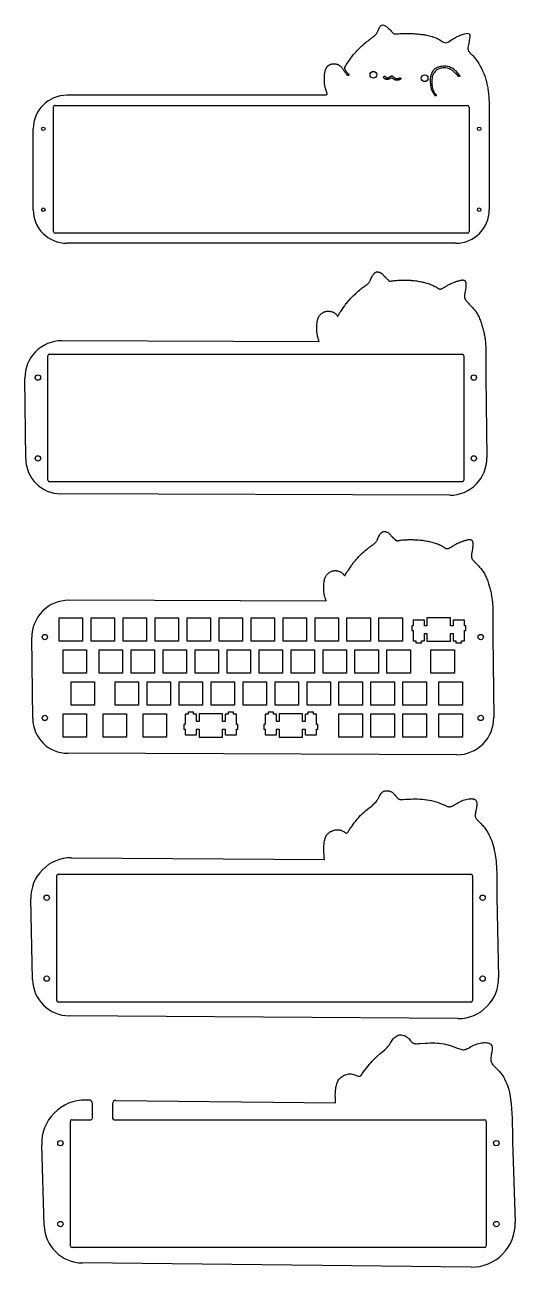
# Model space of a CAD drawing. Header units: millimetres. Extents: x 20 to 312, y -676 to 684.
# Drawn here: x 20 to 312, y -57 to 684 of the extents above; entities that cross this region are included whole.
import ezdxf

# ---------------------------------------------------------------- set-up
doc = ezdxf.new("R2010")
doc.units = ezdxf.units.MM
doc.header["$LTSCALE"] = 50
doc.header["$MEASUREMENT"] = 0

# ---------------------------------------------------------------- blocks, each defined once
blk = doc.blocks.new('BLOCK_2')
at = {"color": 7}
blk.add_lwpolyline([(155.45, 184.27), (169.45, 184.27), (169.45, 170.27), (155.45, 170.27), (155.45, 184.27)], dxfattribs=at)
blk = doc.blocks.new('BLOCK_3')
at = {"color": 7}
blk.add_lwpolyline([(136.4, 184.27), (150.4, 184.27), (150.4, 170.27), (136.4, 170.27), (136.4, 184.27)], dxfattribs=at)
blk = doc.blocks.new('BLOCK_4')
at = {"color": 7}
blk.add_lwpolyline([(117.35, 184.27), (131.35, 184.27), (131.35, 170.27), (117.35, 170.27), (117.35, 184.27)], dxfattribs=at)
blk = doc.blocks.new('BLOCK_5')
at = {"color": 7}
blk.add_lwpolyline([(98.3, 184.27), (112.3, 184.27), (112.3, 170.27), (98.3, 170.27), (98.3, 184.27)], dxfattribs=at)
blk = doc.blocks.new('BLOCK_6')
at = {"color": 7}
blk.add_lwpolyline([(79.25, 184.27), (93.25, 184.27), (93.25, 170.27), (79.25, 170.27), (79.25, 184.27)], dxfattribs=at)
blk = doc.blocks.new('BLOCK_7')
at = {"color": 7}
blk.add_lwpolyline([(60.2, 184.27), (74.2, 184.27), (74.2, 170.27), (60.2, 170.27), (60.2, 184.27)], dxfattribs=at)
blk = doc.blocks.new('BLOCK_8')
at = {"color": 7}
blk.add_lwpolyline([(41.15, 184.27), (55.15, 184.27), (55.15, 170.27), (41.15, 170.27), (41.15, 184.27)], dxfattribs=at)
blk = doc.blocks.new('BLOCK_9')
at = {"color": 7}
blk.add_lwpolyline([(22.1, 184.27), (36.1, 184.27), (36.1, 170.27), (22.1, 170.27), (22.1, 184.27)], dxfattribs=at)
blk = doc.blocks.new('BLOCK_10')
at = {"color": 7}
blk.add_lwpolyline([(3.05, 184.27), (17.05, 184.27), (17.05, 170.27), (3.05, 170.27), (3.05, 184.27)], dxfattribs=at)
blk = doc.blocks.new('BLOCK_11')
at = {"color": 7}
blk.add_lwpolyline([(-16, 184.27), (-2, 184.27), (-2, 170.27), (-16, 170.27), (-16, 184.27)], dxfattribs=at)
blk = doc.blocks.new('BLOCK_12')
at = {"color": 7}
blk.add_lwpolyline([(203.08, 184.27), (203.08, 179.57), (201.55, 179.57), (201.55, 182.8), (194.8, 182.8), (194.8, 179.57), (193.98, 179.57), (193.98, 176.77), (194.8, 176.77), (194.8, 170.5), (196.53, 170.5), (196.53, 169.3), (199.83, 169.3), (199.83, 170.5), (201.55, 170.5), (201.55, 174.97), (203.08, 174.97), (203.08, 170.27), (217.08, 170.27), (217.08, 174.97), (218.6, 174.97), (218.6, 170.5), (220.33, 170.5), (220.33, 169.3), (223.63, 169.3), (223.63, 170.5), (225.35, 170.5), (225.35, 176.77), (226.18, 176.77), (226.18, 179.57), (225.35, 179.57), (225.35, 182.8), (218.6, 182.8), (218.6, 179.57), (217.08, 179.57), (217.08, 184.27), (203.08, 184.27)], dxfattribs=at)
blk = doc.blocks.new('BLOCK_13')
at = {"color": 7}
blk.add_lwpolyline([(205.46, 165.22), (219.46, 165.22), (219.46, 151.22), (205.46, 151.22), (205.46, 165.22)], dxfattribs=at)
blk = doc.blocks.new('BLOCK_14')
at = {"color": 7}
blk.add_lwpolyline([(179.27, 165.22), (193.27, 165.22), (193.27, 151.22), (179.27, 151.22), (179.27, 165.22)], dxfattribs=at)
blk = doc.blocks.new('BLOCK_15')
at = {"color": 7}
blk.add_lwpolyline([(160.22, 165.22), (174.22, 165.22), (174.22, 151.22), (160.22, 151.22), (160.22, 165.22)], dxfattribs=at)
blk = doc.blocks.new('BLOCK_16')
at = {"color": 7}
blk.add_lwpolyline([(141.17, 165.22), (155.17, 165.22), (155.17, 151.22), (141.17, 151.22), (141.17, 165.22)], dxfattribs=at)
blk = doc.blocks.new('BLOCK_17')
at = {"color": 7}
blk.add_lwpolyline([(122.12, 165.22), (136.12, 165.22), (136.12, 151.22), (122.12, 151.22), (122.12, 165.22)], dxfattribs=at)
blk = doc.blocks.new('BLOCK_18')
at = {"color": 7}
blk.add_lwpolyline([(103.07, 165.22), (117.07, 165.22), (117.07, 151.22), (103.07, 151.22), (103.07, 165.22)], dxfattribs=at)
blk = doc.blocks.new('BLOCK_19')
at = {"color": 7}
blk.add_lwpolyline([(84.02, 165.22), (98.02, 165.22), (98.02, 151.22), (84.02, 151.22), (84.02, 165.22)], dxfattribs=at)
blk = doc.blocks.new('BLOCK_20')
at = {"color": 7}
blk.add_lwpolyline([(64.97, 165.22), (78.97, 165.22), (78.97, 151.22), (64.97, 151.22), (64.97, 165.22)], dxfattribs=at)
blk = doc.blocks.new('BLOCK_21')
at = {"color": 7}
blk.add_lwpolyline([(45.92, 165.22), (59.92, 165.22), (59.92, 151.22), (45.92, 151.22), (45.92, 165.22)], dxfattribs=at)
blk = doc.blocks.new('BLOCK_22')
at = {"color": 7}
blk.add_lwpolyline([(26.87, 165.22), (40.87, 165.22), (40.87, 151.22), (26.87, 151.22), (26.87, 165.22)], dxfattribs=at)
blk = doc.blocks.new('BLOCK_23')
at = {"color": 7}
blk.add_lwpolyline([(7.82, 165.22), (21.82, 165.22), (21.82, 151.22), (7.82, 151.22), (7.82, 165.22)], dxfattribs=at)
blk = doc.blocks.new('BLOCK_24')
at = {"color": 7}
blk.add_lwpolyline([(-13.61, 165.22), (0.38, 165.22), (0.38, 151.22), (-13.61, 151.22), (-13.61, 165.22)], dxfattribs=at)
blk = doc.blocks.new('BLOCK_25')
at = {"color": 7}
blk.add_lwpolyline([(210.22, 146.17), (224.22, 146.17), (224.22, 132.17), (210.22, 132.17), (210.22, 146.17)], dxfattribs=at)
blk = doc.blocks.new('BLOCK_26')
at = {"color": 7}
blk.add_lwpolyline([(188.79, 146.17), (202.79, 146.17), (202.79, 132.17), (188.79, 132.17), (188.79, 146.17)], dxfattribs=at)
blk = doc.blocks.new('BLOCK_27')
at = {"color": 7}
blk.add_lwpolyline([(169.74, 146.17), (183.74, 146.17), (183.74, 132.17), (169.74, 132.17), (169.74, 146.17)], dxfattribs=at)
blk = doc.blocks.new('BLOCK_28')
at = {"color": 7}
blk.add_lwpolyline([(150.69, 146.17), (164.69, 146.17), (164.69, 132.17), (150.69, 132.17), (150.69, 146.17)], dxfattribs=at)
blk = doc.blocks.new('BLOCK_29')
at = {"color": 7}
blk.add_lwpolyline([(131.64, 146.17), (145.64, 146.17), (145.64, 132.17), (131.64, 132.17), (131.64, 146.17)], dxfattribs=at)
blk = doc.blocks.new('BLOCK_30')
at = {"color": 7}
blk.add_lwpolyline([(112.59, 146.17), (126.59, 146.17), (126.59, 132.17), (112.59, 132.17), (112.59, 146.17)], dxfattribs=at)
blk = doc.blocks.new('BLOCK_31')
at = {"color": 7}
blk.add_lwpolyline([(93.54, 146.17), (107.54, 146.17), (107.54, 132.17), (93.54, 132.17), (93.54, 146.17)], dxfattribs=at)
blk = doc.blocks.new('BLOCK_32')
at = {"color": 7}
blk.add_lwpolyline([(74.49, 146.17), (88.49, 146.17), (88.49, 132.17), (74.49, 132.17), (74.49, 146.17)], dxfattribs=at)
blk = doc.blocks.new('BLOCK_33')
at = {"color": 7}
blk.add_lwpolyline([(55.44, 146.17), (69.44, 146.17), (69.44, 132.17), (55.44, 132.17), (55.44, 146.17)], dxfattribs=at)
blk = doc.blocks.new('BLOCK_34')
at = {"color": 7}
blk.add_lwpolyline([(36.39, 146.17), (50.39, 146.17), (50.39, 132.17), (36.39, 132.17), (36.39, 146.17)], dxfattribs=at)
blk = doc.blocks.new('BLOCK_35')
at = {"color": 7}
blk.add_lwpolyline([(17.34, 146.17), (31.34, 146.17), (31.34, 132.17), (17.34, 132.17), (17.34, 146.17)], dxfattribs=at)
blk = doc.blocks.new('BLOCK_36')
at = {"color": 7}
blk.add_lwpolyline([(-8.85, 146.17), (5.15, 146.17), (5.15, 132.17), (-8.85, 132.17), (-8.85, 146.17)], dxfattribs=at)
blk = doc.blocks.new('BLOCK_37')
at = {"color": 7}
blk.add_lwpolyline([(210.22, 127.12), (224.22, 127.12), (224.22, 113.12), (210.22, 113.12), (210.22, 127.12)], dxfattribs=at)
blk = doc.blocks.new('BLOCK_38')
at = {"color": 7}
blk.add_lwpolyline([(188.79, 127.12), (202.79, 127.12), (202.79, 113.12), (188.79, 113.12), (188.79, 127.12)], dxfattribs=at)
blk = doc.blocks.new('BLOCK_39')
at = {"color": 7}
blk.add_lwpolyline([(169.74, 127.12), (183.74, 127.12), (183.74, 113.12), (169.74, 113.12), (169.74, 127.12)], dxfattribs=at)
blk = doc.blocks.new('BLOCK_40')
at = {"color": 7}
blk.add_lwpolyline([(150.69, 127.12), (164.69, 127.12), (164.69, 113.12), (150.69, 113.12), (150.69, 127.12)], dxfattribs=at)
blk = doc.blocks.new('BLOCK_41')
at = {"color": 7}
blk.add_lwpolyline([(108.42, 128.09), (108.42, 126.89), (106.7, 126.89), (106.7, 120.62), (105.87, 120.62), (105.87, 117.82), (106.7, 117.82), (106.7, 114.59), (113.45, 114.59), (113.45, 117.82), (114.97, 117.82), (114.97, 113.12), (128.97, 113.12), (128.97, 117.82), (130.5, 117.82), (130.5, 114.59), (137.25, 114.59), (137.25, 117.82), (138.07, 117.82), (138.07, 120.62), (137.25, 120.62), (137.25, 126.89), (135.52, 126.89), (135.52, 128.09), (132.22, 128.09), (132.22, 126.89), (130.5, 126.89), (130.5, 122.42), (128.97, 122.42), (128.97, 127.12), (114.97, 127.12), (114.97, 122.42), (113.45, 122.42), (113.45, 126.89), (111.72, 126.89), (111.72, 128.09), (108.42, 128.09)], dxfattribs=at)
blk = doc.blocks.new('BLOCK_42')
at = {"color": 7}
blk.add_lwpolyline([(60.8, 128.09), (60.8, 126.89), (59.07, 126.89), (59.07, 120.62), (58.25, 120.62), (58.25, 117.82), (59.07, 117.82), (59.07, 114.59), (65.82, 114.59), (65.82, 117.82), (67.35, 117.82), (67.35, 113.12), (81.35, 113.12), (81.35, 117.82), (82.87, 117.82), (82.87, 114.59), (89.62, 114.59), (89.62, 117.82), (90.45, 117.82), (90.45, 120.62), (89.62, 120.62), (89.62, 126.89), (87.9, 126.89), (87.9, 128.09), (84.6, 128.09), (84.6, 126.89), (82.87, 126.89), (82.87, 122.42), (81.35, 122.42), (81.35, 127.12), (67.35, 127.12), (67.35, 122.42), (65.82, 122.42), (65.82, 126.89), (64.1, 126.89), (64.1, 128.09), (60.8, 128.09)], dxfattribs=at)
blk = doc.blocks.new('BLOCK_43')
at = {"color": 7}
blk.add_lwpolyline([(34.01, 127.12), (48.01, 127.12), (48.01, 113.12), (34.01, 113.12), (34.01, 127.12)], dxfattribs=at)
blk = doc.blocks.new('BLOCK_44')
at = {"color": 7}
blk.add_lwpolyline([(10.2, 127.12), (24.2, 127.12), (24.2, 113.12), (10.2, 113.12), (10.2, 127.12)], dxfattribs=at)
blk = doc.blocks.new('BLOCK_45')
at = {"color": 7}
blk.add_lwpolyline([(-13.61, 127.12), (0.38, 127.12), (0.38, 113.12), (-13.61, 113.12), (-13.61, 127.12)], dxfattribs=at)
blk = doc.blocks.new('BLOCK_47')
at = {"color": 7}
blk.add_lwpolyline([(174.5, 184.27), (188.5, 184.27), (188.5, 170.27), (174.5, 170.27), (174.5, 184.27)], dxfattribs=at)

msp = doc.modelspace()

# ---------------------------------------------------------------- linework, layer by layer
for p, q in [((196.93, 641.91), (44.49, 641.91)), ((296.14, 635.84), (296.14, 573.71)), ((24.49, 573.71), (24.49, 621.91)), ((276.14, 553.71), (44.49, 553.71)), ((194.76, 495.04), (41.61, 495.6)), ((294.16, 473.98), (294.69, 425.8)), ((20.06, 425.17), (19.53, 473.36)), ((272.61, 403.56), (40.98, 404.4)), ((198.9, 340.36), (45.74, 340.92)), ((24.19, 270.49), (23.67, 318.68)), ((298.3, 319.3), (298.83, 271.12)), ((276.75, 248.88), (45.12, 249.72)), ((47.23, 187.46), (198.09, 186.36)), ((24.09, 114.82), (23.07, 162.95)), ((300.65, 164.26), (301.67, 116.12)), ((277.5, 91.62), (45.92, 93.28)), ((57.76, 43.07), (55.82, 43.09)), ((59.74, 32.36), (59.74, 41.07)), ((71.74, 40.89), (71.74, 32.36)), ((73.76, 42.89), (204.62, 41.48)), ((72.74, 31.36), (293.34, 31.36)), ((31.04, -31.77), (29.55, 16.29)), ((310.05, 18.32), (311.53, -29.73)), ((285.27, -56.54), (53.78, -54.06))]:
    msp.add_line(p, q)
at = {"color": 7}
for p, q in [((36.49, 560.71), (36.49, 634.91)), ((37.49, 635.91), (283.14, 635.91)), ((284.14, 634.91), (284.14, 560.71)), ((283.14, 559.71), (37.49, 559.71)), ((33.29, 412.48), (33.29, 486.68)), ((34.29, 487.68), (279.94, 487.68)), ((280.94, 486.68), (280.94, 412.48)), ((279.94, 411.48), (34.29, 411.48)), ((38.54, 102.44), (38.54, 176.64)), ((39.54, 177.64), (285.19, 177.64)), ((286.19, 176.64), (286.19, 102.44)), ((285.19, 101.44), (39.54, 101.44)), ((46.69, -43.84), (46.69, 30.36)), ((47.69, 31.36), (58.74, 31.36)), ((294.34, 30.36), (294.34, -43.84)), ((293.34, -44.84), (47.69, -44.84))]:
    msp.add_line(p, q, dxfattribs=at)
for points in [[(210.05, 658.68), (210.49, 659.36), (210.93, 660.04), (211.37, 660.72), (211.81, 661.4), (212.27, 662.08), (212.72, 662.75), (213.19, 663.41), (213.67, 664.07), (214.26, 664.87), (214.65, 665.36), (215.16, 666), (215.68, 666.62), (216.21, 667.24), (216.76, 667.85), (217.31, 668.45), (217.87, 669.03), (218.44, 669.61), (219.02, 670.18), (219.61, 670.75), (220.2, 671.3), (220.83, 671.86), (221.41, 672.37), (222.02, 672.9), (222.64, 673.41), (223.27, 673.92), (223.91, 674.42), (224.55, 674.92), (225.2, 675.41), (225.86, 675.9), (226.58, 676.42), (227.2, 676.86), (227.85, 677.37), (228.53, 678.05), (228.9, 678.55), (229.33, 679.31), (229.7, 680.1), (230.1, 680.98), (230.51, 681.86), (230.97, 682.65), (231.47, 683.3), (232.03, 683.74), (232.75, 683.9), (233.41, 683.74), (234.49, 683.14), (234.88, 682.87), (235.53, 682.35), (236.13, 681.81), (236.7, 681.25), (237.24, 680.67), (237.78, 680.07), (238.33, 679.47), (238.64, 679.14), (239.36, 678.56), (240.47, 678.49), (241.27, 678.55), (242.1, 678.61), (242.92, 678.66), (243.73, 678.7), (244.53, 678.74), (245.33, 678.76), (246.12, 678.77), (246.92, 678.78), (247.37, 678.77), (248.53, 678.76), (249.34, 678.74), (250.15, 678.7), (250.97, 678.66), (251.78, 678.62), (252.59, 678.56), (253.47, 678.49), (254.21, 678.42), (255.02, 678.34), (255.83, 678.24), (256.98, 678.08), (257.44, 678.01), (258.24, 677.86), (259.04, 677.7), (259.84, 677.53), (260.63, 677.33), (261.41, 677.12), (262.04, 676.93), (262.93, 676.64), (263.67, 676.37), (264.41, 676.07), (265.15, 675.73), (265.89, 675.35), (266.61, 674.94), (267.4, 674.46), (268.16, 674), (268.93, 673.61), (269.69, 673.34), (270.44, 673.26), (270.88, 673.31), (271.9, 673.77), (272.49, 674.16), (273.3, 674.72), (274, 675.18), (274.68, 675.62), (275.37, 676.05), (276.05, 676.44), (276.67, 676.76), (277.43, 677.12), (278.14, 677.41), (278.88, 677.69), (279.66, 677.96), (280.85, 678.37), (281.38, 678.54), (282.29, 678.8), (283.14, 678.92), (283.97, 678.73), (284.26, 678.38), (284.47, 677.67), (284.5, 676.76), (284.38, 675.54), (284.26, 674.79), (284.07, 673.83), (283.87, 672.92), (283.68, 672.04), (283.53, 671.2), (283.44, 670.4), (283.44, 669.65), (283.55, 668.94), (283.79, 668.28), (284.1, 667.78), (284.74, 667.08), (285.36, 666.52), (285.97, 665.94), (286.55, 665.34), (287.1, 664.73), (287.63, 664.1), (288.13, 663.46), (288.62, 662.81), (289.08, 662.14), (289.52, 661.46), (289.95, 660.77), (290.36, 660.07), (290.75, 659.36), (291.13, 658.64), (291.6, 657.69), (291.84, 657.19), (292.18, 656.45), (292.51, 655.7), (292.82, 654.95), (293.12, 654.19), (293.41, 653.43), (293.68, 652.66), (293.93, 651.89), (294.17, 651.11), (294.39, 650.33), (294.56, 649.64), (294.77, 648.75), (294.94, 647.96), (295.09, 647.16), (295.23, 646.36), (295.35, 645.56), (295.46, 644.75), (295.56, 643.94), (295.65, 643.14), (295.73, 642.33), (295.82, 641.27), (295.86, 640.71), (295.92, 639.89), (295.97, 639.08), (296.02, 638.27), (296.06, 637.46), (296.1, 636.65), (296.14, 635.84)], [(210.05, 658.68), (209.96, 658.53), (209.92, 658.46), (209.89, 658.39), (209.86, 658.3), (209.86, 658.24), (209.86, 658.17), (209.88, 658.09), (209.9, 658.01), (209.93, 657.93), (210.03, 657.7), (210.15, 657.48), (210.29, 657.19), (210.44, 656.91), (210.59, 656.65), (210.74, 656.39), (210.9, 656.14), (211.08, 655.89), (211.27, 655.64), (211.47, 655.4), (211.59, 655.27), (211.7, 655.14), (211.83, 655.01), (211.96, 654.88), (212.13, 654.71), (212.23, 654.62), (212.37, 654.48), (212.43, 654.41), (212.49, 654.35), (212.54, 654.28), (212.57, 654.21), (212.59, 654.14), (212.59, 654.08), (212.58, 654.01), (212.55, 653.95), (212.5, 653.88), (212.44, 653.83), (212.37, 653.78), (212.29, 653.74), (212.21, 653.7), (212.11, 653.68), (212.04, 653.68), (211.97, 653.68), (211.89, 653.7), (211.82, 653.73), (211.75, 653.77), (211.68, 653.81), (211.62, 653.86), (211.55, 653.92), (211.43, 654.05), (211.3, 654.21), (211.1, 654.47), (210.89, 654.74), (210.7, 655.01), (210.51, 655.27), (210.34, 655.53), (210.17, 655.78), (209.69, 656.52), (209.49, 656.82), (209.14, 657.35), (208.95, 657.62), (208.76, 657.88), (208.56, 658.13), (208.35, 658.38), (208.13, 658.62), (207.9, 658.86), (207.67, 659.08), (207.42, 659.29), (207.16, 659.49), (206.89, 659.67), (206.75, 659.75), (206.6, 659.84), (206.3, 659.98), (205.99, 660.11), (205.67, 660.23), (205.34, 660.32), (205.01, 660.4), (204.67, 660.46), (204.32, 660.51), (203.98, 660.53), (203.63, 660.54), (203.28, 660.53), (202.94, 660.5), (202.59, 660.46), (202.26, 660.4), (201.92, 660.32), (201.6, 660.22), (201.29, 660.11), (200.98, 659.97), (200.84, 659.9), (200.69, 659.82), (200.55, 659.74), (200.42, 659.65), (200.28, 659.56), (200.15, 659.47), (200.04, 659.38), (199.91, 659.26), (199.79, 659.16), (199.68, 659.04), (199.57, 658.93), (199.47, 658.81), (199.27, 658.56), (199.09, 658.29), (198.92, 658.01), (198.77, 657.73), (198.63, 657.43), (198.5, 657.12), (198.39, 656.81), (198.29, 656.5), (198.2, 656.17), (198.12, 655.85), (198.04, 655.48), (197.98, 655.2), (197.93, 654.87), (197.88, 654.54), (197.84, 654.22), (197.81, 653.89), (197.79, 653.57), (197.77, 653.25), (197.74, 652.61), (197.73, 651.99), (197.72, 651.62), (197.72, 650.79), (197.74, 650.21), (197.77, 649.62), (197.79, 649.33), (197.82, 649.03), (197.85, 648.73), (197.89, 648.43), (197.93, 648.13), (197.99, 647.81), (198.05, 647.49), (198.12, 647.17), (198.2, 646.84), (198.29, 646.5), (198.39, 646.14), (198.5, 645.78), (198.62, 645.41), (198.73, 645.08), (199.03, 644.23), (199.16, 643.84), (199.22, 643.65), (199.27, 643.47), (199.31, 643.29), (199.35, 643.11), (199.37, 642.95), (199.38, 642.8), (199.38, 642.65), (199.37, 642.52), (199.34, 642.4), (199.31, 642.34), (199.29, 642.29), (199.26, 642.24), (199.22, 642.2), (199.18, 642.15), (199.14, 642.12), (199.08, 642.08), (199.03, 642.06), (198.97, 642.03), (198.9, 642.01), (198.76, 641.98), (198.6, 641.97), (198.43, 641.96), (198.26, 641.95), (197.9, 641.95), (197.76, 641.95), (197.56, 641.95), (197.24, 641.93), (196.93, 641.91)], [(278.49, 653.74), (278.02, 654.33), (277.54, 654.91), (277.06, 655.47), (276.56, 656.02), (276.05, 656.54), (275.51, 657.03), (274.96, 657.48), (274.37, 657.88), (273.98, 658.11), (273.09, 658.54), (272.4, 658.78), (271.7, 658.98), (270.97, 659.12), (270.23, 659.2), (269.48, 659.24), (268.72, 659.23), (267.97, 659.17), (267.12, 659.04), (266.49, 658.9), (265.77, 658.69), (265.09, 658.42), (264.44, 658.09), (263.72, 657.6), (263.29, 657.22), (262.81, 656.67), (262.38, 656.07), (262, 655.43), (261.69, 654.74), (261.43, 654.03), (261.23, 653.31), (261.1, 652.67), (261, 651.85), (260.96, 651.12), (260.96, 650.4), (260.99, 649.67), (261.04, 648.81), (261.09, 648.21), (261.17, 647.47), (261.27, 646.75), (261.43, 646.04), (261.6, 645.47), (261.92, 644.7), (262.26, 644.06), (262.65, 643.44), (263.06, 642.83), (263.5, 642.24), (263.96, 641.65)], [(277.7, 653.29), (277.17, 653.86), (276.62, 654.42), (276.07, 654.97), (275.51, 655.49), (274.94, 655.99), (274.35, 656.46), (273.74, 656.89), (273.1, 657.27), (272.44, 657.59), (271.85, 657.83), (271.03, 658.06), (270.28, 658.2), (269.52, 658.26), (268.75, 658.25), (267.98, 658.17), (267.23, 658.01), (266.63, 657.83), (265.78, 657.46), (265.11, 657.07), (264.49, 656.62), (263.92, 656.11), (263.42, 655.54), (262.98, 654.91), (262.65, 654.27), (262.38, 653.58), (262.18, 652.86), (262.04, 652.12), (261.96, 651.36), (261.92, 650.58), (261.92, 649.8), (261.96, 648.94), (262.01, 648.24), (262.09, 647.47), (262.21, 646.71), (262.37, 645.97), (262.58, 645.25), (262.84, 644.56), (263.17, 643.91), (263.58, 643.27), (264.03, 642.67), (264.5, 642.08)], [(278.49, 653.74), (278.52, 653.68), (278.55, 653.63), (278.57, 653.57), (278.58, 653.52), (278.59, 653.46), (278.59, 653.43), (278.56, 653.36), (278.53, 653.31), (278.49, 653.27), (278.44, 653.23), (278.38, 653.2), (278.32, 653.17), (278.26, 653.15), (278.2, 653.13), (278.12, 653.12), (278.07, 653.13), (278.02, 653.13), (277.96, 653.15), (277.91, 653.17), (277.86, 653.2), (277.8, 653.23), (277.75, 653.26), (277.7, 653.29)], [(194.76, 495.04), (194.38, 496.4), (194.2, 497.08), (194.03, 497.77), (193.89, 498.36), (193.73, 499.16), (193.61, 499.86), (193.52, 500.56), (193.49, 500.91), (193.47, 501.12), (193.43, 501.97), (193.43, 502.67), (193.44, 503.38), (193.47, 504.51), (193.51, 505.51), (193.56, 506.21), (193.6, 506.57), (193.64, 506.92), (193.71, 507.33), (193.77, 507.61), (193.85, 507.96), (193.95, 508.3), (194.06, 508.64), (194.18, 508.97), (194.32, 509.3), (194.48, 509.62), (194.69, 510.02), (194.83, 510.24), (195.03, 510.53), (195.24, 510.82), (195.47, 511.09), (195.71, 511.35), (195.97, 511.6), (196.24, 511.83), (196.52, 512.06), (196.79, 512.24), (197.12, 512.45), (197.44, 512.62), (197.76, 512.78), (198.1, 512.91), (198.44, 513.03), (198.78, 513.13), (199.13, 513.2), (199.49, 513.26), (199.84, 513.29), (200.08, 513.3), (200.54, 513.28), (200.89, 513.25), (201.24, 513.19), (201.59, 513.12), (201.94, 513.04), (202.15, 512.98), (202.63, 512.83), (202.97, 512.7), (203.3, 512.56), (203.61, 512.41), (203.81, 512.29), (203.9, 512.23), (204.17, 512.04), (204.43, 511.82), (204.68, 511.59), (204.92, 511.32), (205.17, 511.04), (205.35, 510.82), (205.56, 510.57), (205.62, 510.5), (205.69, 510.44), (205.75, 510.4), (205.83, 510.36), (205.87, 510.36), (205.93, 510.37), (205.99, 510.39), (206.04, 510.43), (206.1, 510.48), (206.15, 510.54), (206.2, 510.62), (206.25, 510.7), (206.35, 510.89), (206.54, 511.3), (206.62, 511.48), (206.73, 511.69), (206.82, 511.85), (206.92, 512.01), (207.01, 512.16), (207.11, 512.29), (207.38, 512.67), (207.49, 512.82), (207.69, 513.09), (208.08, 513.65), (208.47, 514.24), (208.87, 514.84), (209.28, 515.44), (209.69, 516.04), (210.02, 516.5), (210.54, 517.19), (210.97, 517.74), (211.22, 518.05), (212.32, 519.38), (212.91, 520.06), (213.72, 520.98), (214.2, 521.5), (214.53, 521.84), (215.2, 522.5), (216.38, 523.61), (217.25, 524.44), (217.77, 524.93), (218.09, 525.22), (218.83, 525.86), (219.39, 526.3), (220.03, 526.8), (220.51, 527.16), (221.08, 527.57), (221.65, 527.97), (222.25, 528.38), (222.83, 528.79), (223.11, 529), (223.39, 529.23), (223.65, 529.46), (223.8, 529.6), (224.14, 529.96), (224.37, 530.24), (224.59, 530.52), (224.79, 530.81), (224.98, 531.11), (225.16, 531.42), (225.34, 531.73), (225.49, 532.05), (225.79, 532.69), (226.07, 533.34), (226.35, 533.95), (226.53, 534.29), (226.7, 534.59), (226.89, 534.89), (227.1, 535.18), (227.26, 535.38), (227.46, 535.6), (227.59, 535.74), (227.73, 535.87), (227.88, 535.99), (228.03, 536.1), (228.18, 536.21), (228.34, 536.31), (228.5, 536.4), (228.66, 536.48), (228.83, 536.54), (229, 536.6), (229.17, 536.64), (229.34, 536.66), (229.55, 536.67), (229.68, 536.66), (229.85, 536.64), (230.02, 536.6), (230.19, 536.55), (230.53, 536.43), (230.89, 536.28), (231.2, 536.15), (231.52, 536), (231.83, 535.83), (231.98, 535.74), (232.09, 535.66), (232.26, 535.53), (232.39, 535.42), (232.65, 535.17), (232.89, 534.91), (233.13, 534.65), (233.34, 534.41), (233.61, 534.12), (234.11, 533.62), (234.45, 533.3), (235.13, 532.66), (235.38, 532.4), (235.63, 532.12), (235.86, 531.84), (235.97, 531.7), (236.09, 531.57), (236.22, 531.44), (236.35, 531.34), (236.51, 531.24), (236.65, 531.19), (236.81, 531.15), (236.98, 531.13), (237.15, 531.13), (237.33, 531.14), (237.52, 531.16), (237.71, 531.18), (238.06, 531.24), (238.46, 531.31), (238.83, 531.37), (239.56, 531.47), (240.27, 531.55), (240.98, 531.61), (241.67, 531.66), (242.36, 531.7), (243.05, 531.72), (243.74, 531.74), (244.26, 531.75), (245.13, 531.75), (245.83, 531.75), (246.53, 531.74), (247.24, 531.73), (247.95, 531.71), (248.67, 531.67), (249.38, 531.63), (249.86, 531.6), (250.8, 531.51), (251.5, 531.44), (252.21, 531.35), (252.91, 531.25), (253.61, 531.14), (254.31, 531.02), (255.01, 530.89), (255.7, 530.75), (256.39, 530.6), (257.08, 530.44), (257.91, 530.23), (258.44, 530.08), (259.12, 529.89), (259.79, 529.68), (260.46, 529.46), (261.13, 529.22), (261.78, 528.96), (262.43, 528.68), (263.08, 528.38), (263.71, 528.05), (264.34, 527.7), (264.65, 527.51), (264.95, 527.32), (265.35, 527.06), (265.86, 526.71), (266.01, 526.63), (266.17, 526.55), (266.27, 526.51), (266.48, 526.44), (266.64, 526.41), (266.8, 526.4), (266.96, 526.4), (267.12, 526.41), (267.29, 526.43), (267.45, 526.47), (267.62, 526.51), (267.79, 526.57), (267.96, 526.63), (268.12, 526.7), (268.46, 526.87), (268.8, 527.06), (269.14, 527.27), (269.48, 527.49), (270.19, 527.96), (270.46, 528.14), (270.78, 528.34), (271.1, 528.54), (271.41, 528.72), (271.72, 528.9), (272.03, 529.07), (272.64, 529.38), (273.24, 529.68), (273.86, 529.95), (274.49, 530.21), (275.13, 530.46), (275.79, 530.69), (276.14, 530.81), (276.49, 530.93), (276.84, 531.05), (277.34, 531.2), (277.59, 531.28), (277.97, 531.4), (278.36, 531.51), (278.74, 531.61), (279.12, 531.7), (279.5, 531.77), (279.86, 531.82), (280.03, 531.83), (280.2, 531.84), (280.37, 531.84), (280.52, 531.83), (280.68, 531.82), (280.82, 531.79), (280.96, 531.76), (281.13, 531.7), (281.21, 531.66), (281.33, 531.6), (281.44, 531.53), (281.54, 531.44), (281.63, 531.35), (281.71, 531.25), (281.79, 531.14), (281.86, 531.02), (281.92, 530.89), (281.98, 530.76), (282.03, 530.61), (282.07, 530.47), (282.11, 530.31), (282.15, 530.15), (282.17, 529.98), (282.2, 529.81), (282.23, 529.44), (282.24, 529.06), (282.24, 528.66), (282.22, 528.25), (282.18, 527.83), (282.14, 527.4), (282.09, 526.96), (281.96, 526.08), (281.81, 525.21), (281.73, 524.78), (281.63, 524.24), (281.58, 523.96), (281.51, 523.57), (281.45, 523.19), (281.4, 522.82), (281.37, 522.47), (281.36, 522.12), (281.37, 521.78), (281.38, 521.62), (281.4, 521.46), (281.43, 521.29), (281.47, 521.14), (281.51, 520.98), (281.54, 520.9), (281.63, 520.67), (281.7, 520.51), (281.86, 520.21), (282.05, 519.92), (282.26, 519.63), (282.49, 519.34), (282.73, 519.06), (283.1, 518.64), (283.72, 517.97), (284.22, 517.44), (284.72, 516.92), (285.69, 515.9), (286.17, 515.38), (286.63, 514.86), (287.08, 514.33), (287.52, 513.79), (288.04, 513.1), (288.33, 512.67), (288.71, 512.08), (289.07, 511.48), (289.41, 510.86), (289.73, 510.23), (290.03, 509.59), (290.32, 508.93), (290.6, 508.27), (290.86, 507.61), (291.11, 506.93), (291.35, 506.26), (291.62, 505.42), (291.79, 504.89), (292, 504.21), (292.2, 503.53), (292.39, 502.84), (292.56, 502.15), (292.73, 501.47), (292.89, 500.78), (293.04, 500.09), (293.18, 499.39), (293.31, 498.7), (293.43, 498), (293.53, 497.31), (293.62, 496.68), (293.72, 495.91), (293.8, 495.21), (293.87, 494.51), (293.93, 493.8), (293.98, 493.1), (294.02, 492.39), (294.09, 490.98), (294.14, 489.57), (294.17, 488.15), (294.18, 486.73), (294.18, 483.49), (294.17, 479.64), (294.16, 473.98)], [(198.9, 340.36), (198.51, 341.72), (198.33, 342.41), (198.16, 343.09), (198.03, 343.68), (197.87, 344.48), (197.75, 345.18), (197.66, 345.88), (197.62, 346.23), (197.61, 346.45), (197.57, 347.29), (197.56, 348), (197.57, 348.7), (197.61, 349.83), (197.65, 350.83), (197.7, 351.54), (197.73, 351.89), (197.78, 352.24), (197.85, 352.65), (197.9, 352.94), (197.99, 353.28), (198.08, 353.62), (198.19, 353.96), (198.32, 354.29), (198.46, 354.62), (198.61, 354.94), (198.83, 355.34), (198.96, 355.56), (199.16, 355.85), (199.38, 356.14), (199.61, 356.41), (199.85, 356.67), (200.1, 356.92), (200.37, 357.16), (200.66, 357.38), (200.92, 357.56), (201.26, 357.77), (201.57, 357.94), (201.9, 358.1), (202.23, 358.23), (202.57, 358.35), (202.92, 358.45), (203.27, 358.52), (203.62, 358.58), (203.97, 358.61), (204.21, 358.62), (204.68, 358.6), (205.03, 358.57), (205.38, 358.51), (205.73, 358.44), (206.07, 358.36), (206.29, 358.3), (206.77, 358.15), (207.1, 358.02), (207.43, 357.89), (207.74, 357.73), (207.95, 357.61), (208.03, 357.55), (208.31, 357.36), (208.56, 357.15), (208.81, 356.91), (209.05, 356.64), (209.3, 356.36), (209.48, 356.14), (209.69, 355.89), (209.76, 355.82), (209.82, 355.77), (209.89, 355.72), (209.97, 355.69), (210.01, 355.68), (210.07, 355.69), (210.12, 355.71), (210.18, 355.75), (210.23, 355.8), (210.28, 355.86), (210.34, 355.94), (210.39, 356.02), (210.48, 356.21), (210.67, 356.62), (210.76, 356.8), (210.86, 357.01), (210.96, 357.18), (211.05, 357.33), (211.15, 357.48), (211.24, 357.62), (211.51, 357.99), (211.63, 358.14), (211.82, 358.41), (212.21, 358.97), (212.61, 359.56), (213.01, 360.16), (213.41, 360.76), (213.82, 361.36), (214.16, 361.82), (214.67, 362.51), (215.11, 363.06), (215.36, 363.37), (216.46, 364.7), (217.05, 365.38), (217.85, 366.3), (218.33, 366.82), (218.67, 367.17), (219.33, 367.82), (220.52, 368.93), (221.39, 369.76), (221.9, 370.25), (222.23, 370.54), (222.97, 371.18), (223.52, 371.62), (224.17, 372.12), (224.65, 372.48), (225.22, 372.89), (225.79, 373.29), (226.39, 373.7), (226.97, 374.11), (227.25, 374.33), (227.52, 374.55), (227.79, 374.78), (227.93, 374.92), (228.28, 375.29), (228.51, 375.56), (228.72, 375.84), (228.93, 376.13), (229.12, 376.43), (229.3, 376.74), (229.47, 377.05), (229.63, 377.37), (229.92, 378.01), (230.21, 378.66), (230.49, 379.27), (230.66, 379.61), (230.84, 379.92), (231.02, 380.22), (231.23, 380.51), (231.39, 380.7), (231.6, 380.93), (231.73, 381.06), (231.87, 381.19), (232.01, 381.31), (232.16, 381.43), (232.32, 381.53), (232.47, 381.63), (232.63, 381.72), (232.8, 381.8), (232.96, 381.87), (233.13, 381.92), (233.3, 381.96), (233.47, 381.98), (233.68, 381.99), (233.81, 381.98), (233.99, 381.96), (234.16, 381.92), (234.33, 381.87), (234.67, 381.75), (235.02, 381.6), (235.33, 381.47), (235.66, 381.32), (235.97, 381.15), (236.11, 381.06), (236.22, 380.98), (236.4, 380.85), (236.53, 380.74), (236.78, 380.49), (237.03, 380.23), (237.26, 379.97), (237.48, 379.73), (237.75, 379.44), (238.25, 378.94), (238.59, 378.62), (239.27, 377.98), (239.52, 377.72), (239.77, 377.44), (239.99, 377.16), (240.11, 377.02), (240.23, 376.89), (240.35, 376.76), (240.49, 376.66), (240.64, 376.57), (240.78, 376.51), (240.94, 376.47), (241.11, 376.45), (241.29, 376.45), (241.47, 376.46), (241.65, 376.48), (241.84, 376.51), (242.19, 376.57), (242.6, 376.63), (242.97, 376.69), (243.69, 376.79), (244.41, 376.87), (245.11, 376.93), (245.81, 376.98), (246.49, 377.02), (247.18, 377.04), (247.87, 377.06), (248.4, 377.07), (249.26, 377.07), (249.96, 377.07), (250.67, 377.07), (251.38, 377.05), (252.09, 377.03), (252.8, 376.99), (253.51, 376.95), (253.99, 376.92), (254.93, 376.83), (255.64, 376.76), (256.34, 376.67), (257.05, 376.57), (257.75, 376.46), (258.44, 376.35), (259.14, 376.21), (259.83, 376.07), (260.52, 375.92), (261.21, 375.76), (262.05, 375.55), (262.58, 375.4), (263.25, 375.21), (263.93, 375), (264.6, 374.78), (265.26, 374.54), (265.92, 374.28), (266.57, 374), (267.21, 373.7), (267.85, 373.37), (268.47, 373.02), (268.78, 372.83), (269.09, 372.64), (269.48, 372.38), (270, 372.03), (270.15, 371.95), (270.3, 371.87), (270.41, 371.83), (270.61, 371.76), (270.77, 371.73), (270.93, 371.72), (271.1, 371.72), (271.26, 371.73), (271.42, 371.75), (271.59, 371.79), (271.76, 371.83), (271.92, 371.89), (272.09, 371.95), (272.26, 372.03), (272.6, 372.19), (272.94, 372.38), (273.28, 372.59), (273.61, 372.81), (274.32, 373.28), (274.6, 373.46), (274.92, 373.66), (275.23, 373.86), (275.54, 374.04), (275.85, 374.22), (276.16, 374.39), (276.77, 374.71), (277.38, 375), (278, 375.27), (278.62, 375.53), (279.26, 375.78), (279.93, 376.02), (280.27, 376.13), (280.62, 376.25), (280.98, 376.37), (281.47, 376.52), (281.72, 376.6), (282.11, 376.72), (282.49, 376.83), (282.88, 376.93), (283.26, 377.02), (283.63, 377.09), (283.99, 377.14), (284.17, 377.15), (284.34, 377.16), (284.5, 377.16), (284.66, 377.16), (284.81, 377.14), (284.96, 377.12), (285.1, 377.08), (285.27, 377.02), (285.35, 376.99), (285.46, 376.92), (285.57, 376.85), (285.67, 376.76), (285.76, 376.67), (285.85, 376.57), (285.92, 376.46), (285.99, 376.34), (286.06, 376.21), (286.11, 376.08), (286.16, 375.94), (286.21, 375.79), (286.25, 375.63), (286.28, 375.47), (286.31, 375.3), (286.33, 375.13), (286.36, 374.76), (286.37, 374.38), (286.37, 373.98), (286.35, 373.57), (286.32, 373.15), (286.28, 372.72), (286.22, 372.28), (286.09, 371.4), (285.94, 370.53), (285.87, 370.1), (285.77, 369.56), (285.72, 369.28), (285.65, 368.89), (285.59, 368.51), (285.54, 368.15), (285.51, 367.79), (285.49, 367.44), (285.5, 367.11), (285.52, 366.94), (285.54, 366.78), (285.57, 366.62), (285.6, 366.46), (285.65, 366.3), (285.67, 366.22), (285.76, 365.99), (285.83, 365.84), (286, 365.53), (286.19, 365.24), (286.4, 364.95), (286.62, 364.66), (286.86, 364.38), (287.23, 363.97), (287.86, 363.29), (288.35, 362.77), (288.85, 362.25), (289.83, 361.22), (290.3, 360.7), (290.77, 360.18), (291.22, 359.65), (291.65, 359.11), (292.17, 358.42), (292.47, 357.99), (292.84, 357.4), (293.2, 356.8), (293.54, 356.18), (293.86, 355.55), (294.17, 354.91), (294.46, 354.26), (294.73, 353.59), (295, 352.93), (295.24, 352.25), (295.48, 351.58), (295.76, 350.74), (295.93, 350.21), (296.13, 349.53), (296.33, 348.85), (296.52, 348.16), (296.7, 347.48), (296.87, 346.79), (297.03, 346.1), (297.17, 345.41), (297.31, 344.71), (297.44, 344.02), (297.56, 343.33), (297.67, 342.63), (297.76, 342), (297.85, 341.23), (297.93, 340.53), (298, 339.83), (298.06, 339.13), (298.11, 338.42), (298.16, 337.72), (298.23, 336.3), (298.28, 334.89), (298.3, 333.47), (298.32, 332.05), (298.32, 328.81), (298.31, 324.96), (298.3, 319.3)], [(198.09, 186.36), (197.89, 187.75), (197.71, 189.14), (197.58, 190.52), (197.55, 190.89), (197.52, 191.91), (197.52, 192.6), (197.53, 193.3), (197.61, 194.7), (197.7, 195.58), (197.86, 196.82), (197.98, 197.52), (198.14, 198.21), (198.34, 198.89), (198.58, 199.55), (198.87, 200.19), (199.22, 200.8), (199.42, 201.09), (199.65, 201.39), (199.86, 201.64), (200.11, 201.9), (200.38, 202.15), (200.66, 202.39), (200.95, 202.61), (201.26, 202.83), (201.58, 203.03), (201.91, 203.21), (202.59, 203.54), (202.95, 203.69), (203.31, 203.81), (203.68, 203.92), (204.05, 204.01), (204.43, 204.09), (204.81, 204.14), (205.2, 204.18), (205.58, 204.2), (205.96, 204.2), (206.35, 204.18), (206.73, 204.13), (207.11, 204.07), (207.48, 203.98), (207.85, 203.87), (208.22, 203.74), (208.57, 203.58), (208.92, 203.4), (209.26, 203.2), (209.5, 203.04), (209.92, 202.72), (210.23, 202.49), (210.52, 202.3), (210.67, 202.22), (210.81, 202.17), (211, 202.15), (211.08, 202.15), (211.21, 202.18), (211.33, 202.24), (211.46, 202.32), (211.58, 202.42), (211.81, 202.68), (212.03, 202.99), (212.46, 203.7), (212.69, 204.09), (212.88, 204.39), (213.08, 204.7), (213.29, 205), (213.69, 205.54), (214.21, 206.2), (214.91, 207.11), (215.74, 208.2), (216.59, 209.3), (217.47, 210.4), (218.38, 211.5), (219.33, 212.56), (219.82, 213.07), (220.52, 213.75), (220.84, 214.05), (221.36, 214.52), (222.44, 215.42), (224.63, 217.15), (225.71, 218.01), (226.52, 218.69), (227.28, 219.38), (227.78, 219.86), (228.26, 220.37), (228.71, 220.89), (229.15, 221.45), (229.62, 222.16), (229.93, 222.67), (230.28, 223.32), (230.98, 224.61), (231.34, 225.23), (231.74, 225.8), (231.96, 226.06), (232.19, 226.3), (232.43, 226.53), (232.69, 226.73), (233.04, 226.95), (233.26, 227.07), (233.58, 227.19), (233.9, 227.29), (234.25, 227.37), (234.6, 227.42), (234.96, 227.44), (235.32, 227.44), (235.69, 227.41), (236.06, 227.36), (236.43, 227.28), (236.8, 227.18), (237.16, 227.06), (237.51, 226.91), (237.85, 226.74), (238.27, 226.47), (238.48, 226.32), (238.78, 226.08), (239.06, 225.83), (239.33, 225.56), (239.84, 224.99), (240.32, 224.41), (240.8, 223.84), (241.28, 223.31), (241.52, 223.07), (241.77, 222.85), (242.03, 222.65), (242.3, 222.47), (242.59, 222.33), (242.88, 222.22), (243.34, 222.13), (243.53, 222.12), (243.87, 222.12), (244.48, 222.16), (244.94, 222.2), (246.37, 222.32), (247.8, 222.41), (249.22, 222.48), (250.63, 222.52), (252.04, 222.53), (253.45, 222.51), (254.85, 222.45), (256.24, 222.35), (257.63, 222.22), (259.01, 222.04), (260.39, 221.81), (261.76, 221.53), (263.12, 221.2), (264.47, 220.82), (265.82, 220.38), (267.15, 219.87), (268.49, 219.3), (269.21, 218.96), (270.46, 218.37), (270.79, 218.23), (271.11, 218.11), (271.43, 218.01), (271.78, 217.94), (272.05, 217.9), (272.36, 217.89), (272.67, 217.91), (272.97, 217.95), (273.28, 218.02), (273.58, 218.11), (273.88, 218.22), (274.19, 218.35), (274.81, 218.66), (275.44, 219.01), (276.09, 219.4), (276.76, 219.82), (277.47, 220.23), (277.99, 220.52), (279, 221.02), (279.81, 221.38), (280.63, 221.71), (281.47, 221.99), (282.31, 222.24), (283.13, 222.44), (283.93, 222.58), (284.32, 222.63), (284.71, 222.67), (285.08, 222.69), (285.44, 222.7), (285.79, 222.68), (286.12, 222.65), (286.44, 222.61), (286.74, 222.54), (287.02, 222.45), (287.29, 222.35), (287.54, 222.22), (287.76, 222.08), (287.96, 221.91), (288.14, 221.72), (288.31, 221.47), (288.42, 221.26), (288.52, 221), (288.6, 220.72), (288.66, 220.42), (288.7, 220.11), (288.72, 219.77), (288.72, 219.43), (288.68, 218.7), (288.58, 217.94), (288.46, 217.16), (288.12, 215.46), (287.99, 214.84), (287.85, 214.11), (287.76, 213.4), (287.74, 213.06), (287.74, 212.72), (287.77, 212.4), (287.81, 212.08), (287.87, 211.84), (288, 211.47), (288.13, 211.17), (288.29, 210.89), (288.47, 210.61), (288.67, 210.33), (289.12, 209.8), (289.63, 209.28), (290.71, 208.24), (291.08, 207.89), (291.77, 207.19), (292.27, 206.64), (292.75, 206.09), (293.21, 205.53), (293.65, 204.95), (294.07, 204.37), (294.47, 203.78), (294.86, 203.18), (295.22, 202.58), (295.57, 201.96), (295.91, 201.34), (296.53, 200.08), (297.09, 198.79), (297.59, 197.48), (298.04, 196.16), (298.44, 194.81), (298.8, 193.46), (299.11, 192.09), (299.47, 190.29), (299.63, 189.34), (299.84, 187.95), (300.02, 186.57), (300.17, 185.18), (300.3, 183.79), (300.41, 182.4), (300.5, 181.01), (300.63, 177.87), (300.69, 175.43), (300.71, 172.63), (300.71, 169.84), (300.65, 164.26)], [(204.62, 41.48), (204.46, 44.3), (204.42, 45.7), (204.45, 47.41), (204.52, 48.5), (204.69, 49.89), (204.8, 50.59), (204.9, 51.07), (205.12, 51.98), (205.32, 52.67), (205.56, 53.34), (205.84, 53.99), (206.16, 54.62), (206.54, 55.21), (206.81, 55.56), (207.46, 56.27), (208, 56.73), (208.57, 57.15), (209.18, 57.52), (209.82, 57.85), (210.24, 58.03), (211.13, 58.34), (211.81, 58.51), (212.5, 58.61), (213.2, 58.65), (213.91, 58.63), (214.63, 58.53), (215.37, 58.36), (216.02, 58.14), (216.87, 57.78), (217.61, 57.48), (217.96, 57.36), (218.31, 57.27), (218.64, 57.23), (218.95, 57.25), (219.24, 57.33), (219.41, 57.42), (219.76, 57.72), (220.19, 58.28), (220.42, 58.61), (221.27, 59.79), (222.1, 60.94), (222.93, 62.06), (223.76, 63.15), (224.68, 64.3), (225.51, 65.27), (226.44, 66.3), (227.41, 67.31), (228.42, 68.3), (229.46, 69.27), (231.16, 70.74), (232.75, 72.03), (233.84, 72.94), (234.87, 73.9), (235.35, 74.4), (235.81, 74.92), (236.32, 75.58), (236.62, 76.03), (237.34, 77.22), (238.08, 78.42), (238.5, 79.01), (238.97, 79.57), (239.48, 80.11), (240.03, 80.59), (240.62, 81.02), (241.24, 81.38), (241.89, 81.66), (242.22, 81.77), (242.56, 81.85), (242.85, 81.9), (243.24, 81.94), (243.59, 81.94), (243.93, 81.92), (244.63, 81.8), (245.32, 81.6), (245.99, 81.31), (246.64, 80.95), (247.25, 80.52), (248.07, 79.79), (248.35, 79.48), (248.84, 78.91), (249.31, 78.33), (249.78, 77.8), (250.28, 77.34), (250.55, 77.14), (250.83, 76.98), (251.05, 76.88), (251.44, 76.76), (251.77, 76.69), (252.12, 76.66), (252.84, 76.65), (253.74, 76.7), (255.07, 76.8), (257.98, 76.99), (259.42, 77.06), (260.84, 77.12), (262.24, 77.14), (263.63, 77.12), (265.01, 77.06), (266.37, 76.95), (267.72, 76.78), (269.23, 76.51), (270.39, 76.25), (271.71, 75.89), (273.03, 75.48), (274.36, 75.03), (275.7, 74.55), (277.07, 74.06), (277.79, 73.8), (279.17, 73.34), (279.86, 73.17), (280.54, 73.08), (280.87, 73.06), (281.16, 73.08), (281.52, 73.12), (281.83, 73.2), (282.45, 73.41), (283.06, 73.71), (283.68, 74.06), (284.33, 74.44), (285.22, 74.95), (285.73, 75.22), (286.5, 75.58), (287.3, 75.92), (288.13, 76.23), (288.98, 76.51), (289.84, 76.75), (290.7, 76.95), (291.55, 77.11), (292.39, 77.23), (293.19, 77.29), (293.96, 77.3), (294.69, 77.26), (295.36, 77.15), (295.97, 76.98), (296.25, 76.86), (296.51, 76.73), (296.75, 76.58), (296.97, 76.42), (297.17, 76.23), (297.34, 76.03), (297.49, 75.8), (297.61, 75.58), (297.71, 75.29), (297.79, 75), (297.84, 74.7), (297.87, 74.38), (297.87, 73.7), (297.82, 72.98), (297.72, 72.23), (297.59, 71.45), (297.36, 70.2), (297.18, 69.15), (297.09, 68.42), (297.04, 67.71), (297.05, 67.02), (297.14, 66.36), (297.26, 65.89), (297.32, 65.74), (297.58, 65.14), (297.94, 64.57), (298.35, 64.03), (298.82, 63.5), (299.87, 62.46), (301.03, 61.33), (301.96, 60.35), (302.89, 59.23), (303.74, 58.07), (304.52, 56.87), (305.22, 55.64), (305.85, 54.38), (306.42, 53.1), (306.92, 51.79), (307.37, 50.46), (307.9, 48.58), (308.11, 47.75), (308.41, 46.38), (308.66, 45), (308.88, 43.61), (309.06, 42.22), (309.22, 40.82), (309.45, 38), (309.64, 34.78), (309.74, 32.37), (309.84, 29.55), (309.96, 23.94), (310.05, 18.32)]]:
    msp.add_lwpolyline(points)
msp.add_lwpolyline([(238.16, 653.45), (238.25, 653.42), (238.41, 653.34), (238.56, 653.25), (238.71, 653.15), (238.85, 653.04), (238.99, 652.92), (239.27, 652.68), (239.42, 652.56), (239.56, 652.45), (239.73, 652.33), (239.9, 652.23), (240.07, 652.13), (240.25, 652.05), (240.43, 651.97), (240.62, 651.9), (240.81, 651.85), (241, 651.81), (241.19, 651.79), (241.37, 651.79), (241.56, 651.8), (241.74, 651.84), (241.91, 651.89), (242.09, 651.97), (242.19, 652.03), (242.25, 652.07), (242.41, 652.18), (242.57, 652.29), (242.64, 652.34), (242.73, 652.37), (242.81, 652.4), (242.9, 652.41), (242.95, 652.4), (243.08, 652.37), (243.16, 652.33), (243.25, 652.28), (243.32, 652.21), (243.37, 652.14), (243.41, 652.06), (243.43, 651.97), (243.42, 651.89), (243.4, 651.8), (243.36, 651.71), (243.3, 651.63), (243.24, 651.55), (243.17, 651.47), (243.09, 651.39), (243.02, 651.34), (242.95, 651.28), (242.87, 651.23), (242.7, 651.15), (242.53, 651.08), (242.36, 651.03), (242.01, 650.96), (241.82, 650.93), (241.45, 650.88), (241.27, 650.87), (241.08, 650.86), (240.9, 650.86), (240.72, 650.87), (240.54, 650.89), (240.37, 650.93), (240.26, 650.96), (240.03, 651.04), (239.87, 651.11), (239.71, 651.19), (239.55, 651.28), (239.4, 651.38), (239.02, 651.63), (238.76, 651.8), (238.6, 651.9), (238.43, 651.99), (238.27, 652.06), (238.1, 652.11), (238.02, 652.13), (237.94, 652.13), (237.85, 652.14), (237.77, 652.13), (237.6, 652.1), (237.44, 652.06), (237.27, 651.99), (237.1, 651.91), (236.76, 651.74), (236.42, 651.56), (236.22, 651.48), (236.06, 651.43), (235.88, 651.38), (235.7, 651.34), (235.52, 651.32), (235.34, 651.31), (235.16, 651.31), (234.97, 651.32), (234.77, 651.35), (234.62, 651.38), (234.44, 651.44), (234.27, 651.5), (234.11, 651.58), (233.95, 651.67), (233.8, 651.78), (233.66, 651.9), (233.53, 652.04), (233.4, 652.2), (233.35, 652.29), (233.3, 652.38), (233.26, 652.47), (233.22, 652.56), (233.2, 652.65), (233.19, 652.74), (233.19, 652.83), (233.23, 652.94), (233.26, 652.99), (233.32, 653.05), (233.39, 653.12), (233.48, 653.17), (233.57, 653.21), (233.67, 653.24), (233.77, 653.25), (233.87, 653.25), (233.96, 653.24), (234.01, 653.23), (234.12, 653.17), (234.19, 653.11), (234.25, 653.04), (234.3, 652.97), (234.41, 652.81), (234.52, 652.66), (234.57, 652.59), (234.65, 652.53), (234.72, 652.48), (234.79, 652.44), (234.88, 652.4), (234.96, 652.37), (235.05, 652.36), (235.14, 652.34), (235.24, 652.34), (235.33, 652.34), (235.53, 652.36), (235.73, 652.39), (235.93, 652.45), (236.12, 652.52), (236.23, 652.56), (236.48, 652.68), (236.64, 652.78), (236.8, 652.87), (237.11, 653.07), (237.26, 653.16), (237.41, 653.24), (237.57, 653.32), (237.78, 653.4), (237.9, 653.43), (238.08, 653.48)], close=True)
for centre, radius in [((227.09, 654.17), 1.99), ((257.65, 652.05), 1.99), ((27.29, 473.68), 1.6), ((286.94, 473.68), 1.6), ((27.29, 425.48), 1.6), ((286.94, 425.48), 1.6), ((31.42, 319), 1.6), ((291.07, 319), 1.6), ((31.42, 270.8), 1.6), ((291.07, 270.8), 1.6), ((32.54, 163.64), 1.6), ((292.19, 163.64), 1.6), ((32.54, 115.44), 1.6), ((292.19, 115.44), 1.6), ((40.69, 17.36), 1.6), ((300.34, 17.36), 1.6), ((40.69, -30.84), 1.6), ((300.34, -30.84), 1.6)]:
    msp.add_circle(centre, radius)
at = {"linetype": 'Continuous'}
for centre in [(30.49, 621.91), (290.14, 621.91), (30.49, 573.71), (290.14, 573.71)]:
    msp.add_circle(centre, 1.05, dxfattribs=at)
for centre, radius, start, end in [((44.49, 621.91), 20, 90, 180), ((44.49, 573.71), 20, 180, 270), ((276.14, 573.71), 20, 270, 0), ((41.53, 473.6), 22, 89.79142, 180.62811), ((41.06, 425.4), 21, 180.62811, 269.79142), ((272.69, 425.56), 22, 269.79142, 0.62811), ((45.66, 318.92), 22, 89.79142, 180.62811), ((45.19, 270.72), 21, 180.62811, 269.79142), ((276.83, 270.88), 22, 269.79142, 0.62811), ((47.06, 163.46), 24, 89.58735, 181.21609), ((46.08, 115.28), 22, 181.21609, 269.58735), ((277.67, 115.62), 24, 269.58735, 1.21609), ((55.54, 17.09), 26, 89.38766, 181.76753), ((57.74, 41.07), 2, 0, 89.38185), ((73.74, 40.89), 2, 89.38185, 180), ((58.74, 32.36), 1, 269.99977, 0), ((72.74, 32.36), 1, 180, 269.99977), ((54.02, -31.06), 23, 181.76753, 269.38766), ((285.54, -30.54), 26, 269.38766, 1.76753)]:
    msp.add_arc(centre, radius, start, end)
at = {"color": 7}
for centre, start, end in [((37.49, 634.91), 89.99977, 180), ((283.14, 634.91), 0, 89.99977), ((37.49, 560.71), 180, 270), ((283.14, 560.71), 270, 0), ((34.29, 486.68), 89.99977, 180), ((279.94, 486.68), 0, 89.99977), ((34.29, 412.48), 180, 270), ((279.94, 412.48), 270, 0), ((39.54, 176.64), 89.99977, 180), ((285.19, 176.64), 0, 89.99977), ((39.54, 102.44), 180, 270), ((285.19, 102.44), 270, 0), ((47.69, 30.36), 89.99977, 180), ((293.34, 30.36), 0, 89.99977), ((47.69, -43.84), 180, 270), ((293.34, -43.84), 270, 0)]:
    msp.add_arc(centre, 1, start, end, dxfattribs=at)
msp.add_spline([(264.5, 642.08), (264.56, 641.89), (264.4, 641.65), (264.14, 641.58), (263.96, 641.65)], degree=3)

# ---------------------------------------------------------------- block references
for name in ['BLOCK_11', 'BLOCK_10', 'BLOCK_9', 'BLOCK_8', 'BLOCK_7', 'BLOCK_6', 'BLOCK_5', 'BLOCK_4', 'BLOCK_3', 'BLOCK_2', 'BLOCK_47', 'BLOCK_12', 'BLOCK_24', 'BLOCK_23', 'BLOCK_22', 'BLOCK_21', 'BLOCK_20', 'BLOCK_19', 'BLOCK_18', 'BLOCK_17', 'BLOCK_16', 'BLOCK_15', 'BLOCK_14', 'BLOCK_13', 'BLOCK_36', 'BLOCK_35', 'BLOCK_34', 'BLOCK_33', 'BLOCK_32', 'BLOCK_31', 'BLOCK_30', 'BLOCK_29', 'BLOCK_28', 'BLOCK_27', 'BLOCK_26', 'BLOCK_25', 'BLOCK_42', 'BLOCK_41', 'BLOCK_45', 'BLOCK_44', 'BLOCK_43', 'BLOCK_40', 'BLOCK_39', 'BLOCK_38', 'BLOCK_37']:
    msp.add_blockref(name, (55.94, 146.2))

doc.saveas('drawing.dxf')
